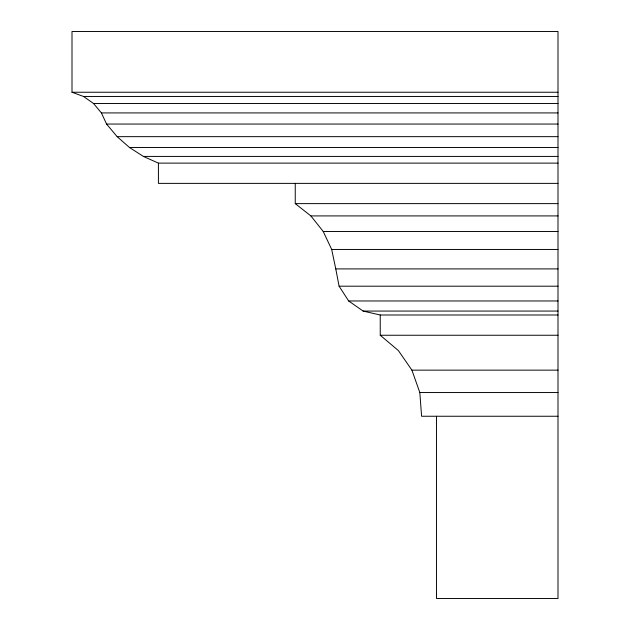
<?xml version="1.0" encoding="UTF-8"?>
<svg xmlns="http://www.w3.org/2000/svg" width="630" height="630" viewBox="0 0 630 630"><rect width="100%" height="100%" fill="white"/><g stroke="black" fill="none" stroke-linecap="round" stroke-linejoin="round"><path stroke-width="0.94" d="M436.503 416.249L436.503 598.5L557.999 598.5L557.999 31.5L72.001 31.5L72.001 92.248L557.999 92.248M72.001 92.248L83.514 96.461L557.999 96.461M83.514 96.461L93.547 103.509L557.999 103.509M93.547 103.509L101.406 112.92L557.999 112.92M101.406 112.92L106.564 124.047L557.999 124.047M106.564 124.047L117.156 136.655L557.999 136.655M117.156 136.655L129.52 147.53L557.999 147.53M129.52 147.53L143.38 156.421L557.999 156.421M143.38 156.421L158.413 163.123L557.999 163.123M557.999 183.377L158.413 183.377L158.413 163.123M295.25 183.377L295.25 203.624L557.999 203.624M295.25 203.624L310.866 215.917L557.999 215.917M310.866 215.917L323.229 231.47L557.999 231.47M323.229 231.47L331.687 249.456L557.999 249.456M331.687 249.456L335.774 268.908L557.999 268.908M335.774 268.908L339.09 286.193L557.999 286.193M339.09 286.193L348.666 300.967L557.999 300.967M348.666 300.967L363.085 311.062L557.999 311.062M363.085 311.062L380.236 315L557.999 315M380.236 315L380.236 335.247L557.999 335.247M380.236 335.247L398.396 350.587L411.91 370.141L557.999 370.141M411.91 370.141L419.824 392.545L557.999 392.545M557.999 416.249L421.588 416.249L419.824 392.545"/></g></svg>
